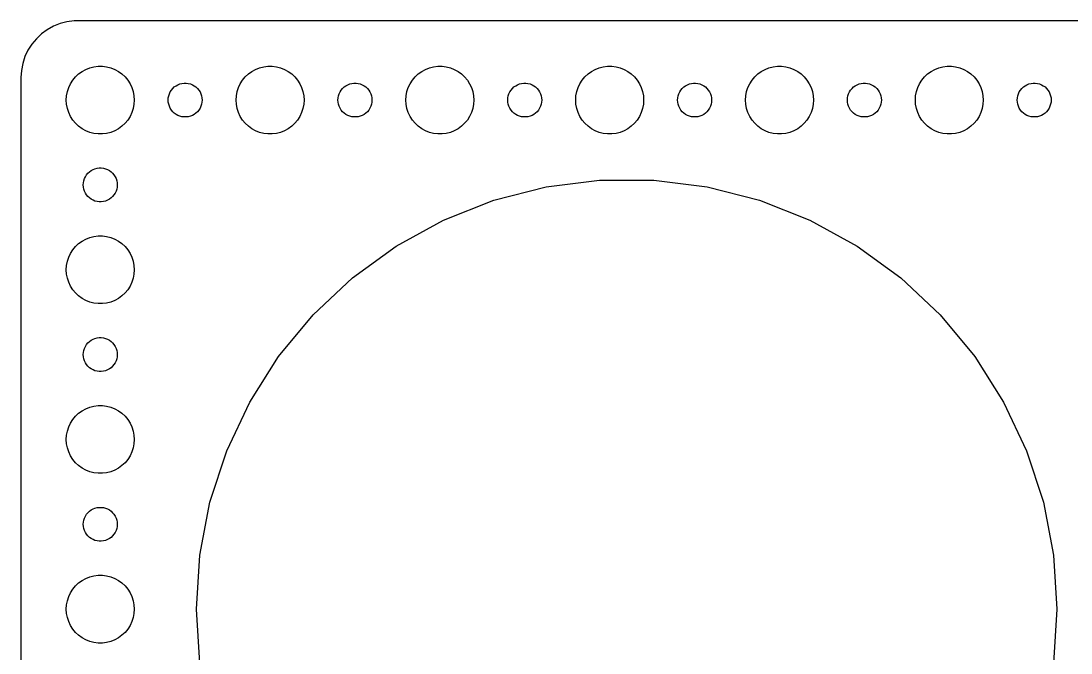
# Model space of a CAD drawing. Header units: metres. Extents: x -134 to 134, y -52 to 52.
# Drawn here: x -134.5 to -41.8, y -3.9 to 52 of the extents above; entities that cross this region are included whole.
import ezdxf

# ---------------------------------------------------------------- set-up
doc = ezdxf.new("R2010")
doc.units = ezdxf.units.M

msp = doc.modelspace()

# ---------------------------------------------------------------- linework, layer by layer
for p, q in [((-129.814, 51.9901), (-130.437, 51.9114)), ((129.814, 51.9901), (-129.814, 51.9901)), ((-132.179, 51.2216), (-132.687, 50.8526)), ((-131.629, 51.5241), (-132.179, 51.2216)), ((-131.045, 51.7553), (-131.629, 51.5241)), ((-130.437, 51.9114), (-131.045, 51.7553)), ((-133.145, 50.4227), (-133.545, 49.9389)), ((-132.687, 50.8526), (-133.145, 50.4227)), ((-133.882, 49.4088), (-134.149, 48.8406)), ((-133.545, 49.9389), (-133.882, 49.4088)), ((-134.343, 48.2434), (-134.461, 47.6267)), ((-134.149, 48.8406), (-134.343, 48.2434)), ((-134.461, 47.6267), (-134.5, 47)), ((-129.687, 47.0536), (-129.412, 47.3115)), ((-129.412, 47.3115), (-129.107, 47.533)), ((-129.107, 47.533), (-128.777, 47.7145)), ((-128.777, 47.7145), (-128.427, 47.8532)), ((-128.427, 47.8532), (-128.062, 47.9469)), ((-128.062, 47.9469), (-127.688, 47.9941)), ((-127.688, 47.9941), (-127.312, 47.9941)), ((-127.312, 47.9941), (-126.938, 47.9469)), ((-126.938, 47.9469), (-126.573, 47.8532)), ((-126.573, 47.8532), (-126.223, 47.7145)), ((-126.223, 47.7145), (-125.893, 47.533)), ((-125.893, 47.533), (-125.588, 47.3115)), ((-125.588, 47.3115), (-125.313, 47.0536)), ((-114.687, 47.0536), (-114.412, 47.3115)), ((-114.412, 47.3115), (-114.107, 47.533)), ((-114.107, 47.533), (-113.777, 47.7145)), ((-113.777, 47.7145), (-113.427, 47.8532)), ((-113.427, 47.8532), (-113.062, 47.9469)), ((-113.062, 47.9469), (-112.688, 47.9941)), ((-112.688, 47.9941), (-112.312, 47.9941)), ((-112.312, 47.9941), (-111.938, 47.9469)), ((-111.938, 47.9469), (-111.573, 47.8532)), ((-111.573, 47.8532), (-111.223, 47.7145)), ((-111.223, 47.7145), (-110.893, 47.533)), ((-110.893, 47.533), (-110.588, 47.3115)), ((-110.588, 47.3115), (-110.313, 47.0536)), ((-99.6869, 47.0536), (-99.4123, 47.3115)), ((-99.4123, 47.3115), (-99.1075, 47.533)), ((-99.1075, 47.533), (-98.7773, 47.7145)), ((-98.7773, 47.7145), (-98.427, 47.8532)), ((-98.427, 47.8532), (-98.0621, 47.9469)), ((-98.0621, 47.9469), (-97.6884, 47.9941)), ((-97.6884, 47.9941), (-97.3116, 47.9941)), ((-97.3116, 47.9941), (-96.9379, 47.9469)), ((-96.9379, 47.9469), (-96.573, 47.8532)), ((-96.573, 47.8532), (-96.2227, 47.7145)), ((-96.2227, 47.7145), (-95.8925, 47.533)), ((-95.8925, 47.533), (-95.5877, 47.3115)), ((-95.5877, 47.3115), (-95.3131, 47.0536)), ((-84.6869, 47.0536), (-84.4123, 47.3115)), ((-84.4123, 47.3115), (-84.1075, 47.533)), ((-84.1075, 47.533), (-83.7773, 47.7145)), ((-83.7773, 47.7145), (-83.427, 47.8532)), ((-83.427, 47.8532), (-83.0621, 47.9469)), ((-83.0621, 47.9469), (-82.6884, 47.9941)), ((-82.6884, 47.9941), (-82.3116, 47.9941)), ((-82.3116, 47.9941), (-81.9379, 47.9469)), ((-81.9379, 47.9469), (-81.573, 47.8532)), ((-81.573, 47.8532), (-81.2227, 47.7145)), ((-81.2227, 47.7145), (-80.8925, 47.533)), ((-80.8925, 47.533), (-80.5877, 47.3115)), ((-80.5877, 47.3115), (-80.3131, 47.0536)), ((-69.6869, 47.0536), (-69.4123, 47.3115)), ((-69.4123, 47.3115), (-69.1075, 47.533)), ((-69.1075, 47.533), (-68.7773, 47.7145)), ((-68.7773, 47.7145), (-68.427, 47.8532)), ((-68.427, 47.8532), (-68.0621, 47.9469)), ((-68.0621, 47.9469), (-67.6884, 47.9941)), ((-67.6884, 47.9941), (-67.3116, 47.9941)), ((-67.3116, 47.9941), (-66.9379, 47.9469)), ((-66.9379, 47.9469), (-66.573, 47.8532)), ((-66.573, 47.8532), (-66.2227, 47.7145)), ((-66.2227, 47.7145), (-65.8925, 47.533)), ((-65.8925, 47.533), (-65.5877, 47.3115)), ((-65.5877, 47.3115), (-65.3131, 47.0536)), ((-54.6869, 47.0536), (-54.4123, 47.3115)), ((-54.4123, 47.3115), (-54.1075, 47.533)), ((-54.1075, 47.533), (-53.7773, 47.7145)), ((-53.7773, 47.7145), (-53.427, 47.8532)), ((-53.427, 47.8532), (-53.0621, 47.9469)), ((-53.0621, 47.9469), (-52.6884, 47.9941)), ((-52.6884, 47.9941), (-52.3116, 47.9941)), ((-52.3116, 47.9941), (-51.9379, 47.9469)), ((-51.9379, 47.9469), (-51.5729, 47.8532)), ((-51.5729, 47.8532), (-51.2227, 47.7145)), ((-51.2227, 47.7145), (-50.8925, 47.533)), ((-50.8925, 47.533), (-50.5877, 47.3115)), ((-50.5877, 47.3115), (-50.3131, 47.0536)), ((-134.5, 47), (-134.5, -47)), ((-130.289, 46.1044), (-130.129, 46.4453)), ((-130.129, 46.4453), (-129.927, 46.7634)), ((-129.927, 46.7634), (-129.687, 47.0536)), ((-125.313, 47.0536), (-125.073, 46.7634)), ((-125.073, 46.7634), (-124.871, 46.4453)), ((-124.871, 46.4453), (-124.711, 46.1044)), ((-120.639, 46.3572), (-120.464, 46.4266)), ((-120.464, 46.4266), (-120.281, 46.4734)), ((-120.281, 46.4734), (-120.094, 46.497)), ((-120.094, 46.497), (-119.906, 46.497)), ((-119.906, 46.497), (-119.719, 46.4734)), ((-119.719, 46.4734), (-119.536, 46.4266)), ((-119.536, 46.4266), (-119.361, 46.3572)), ((-115.289, 46.1044), (-115.129, 46.4453)), ((-115.129, 46.4453), (-114.927, 46.7634)), ((-114.927, 46.7634), (-114.687, 47.0536)), ((-110.313, 47.0536), (-110.073, 46.7634)), ((-110.073, 46.7634), (-109.871, 46.4453)), ((-109.871, 46.4453), (-109.711, 46.1044)), ((-105.639, 46.3572), (-105.464, 46.4266)), ((-105.464, 46.4266), (-105.281, 46.4734)), ((-105.281, 46.4734), (-105.094, 46.497)), ((-105.094, 46.497), (-104.906, 46.497)), ((-104.906, 46.497), (-104.719, 46.4734)), ((-104.719, 46.4734), (-104.536, 46.4266)), ((-104.536, 46.4266), (-104.361, 46.3572)), ((-100.289, 46.1044), (-100.129, 46.4453)), ((-100.129, 46.4453), (-99.927, 46.7634)), ((-99.927, 46.7634), (-99.6869, 47.0536)), ((-95.3131, 47.0536), (-95.073, 46.7634)), ((-95.073, 46.7634), (-94.8711, 46.4453)), ((-94.8711, 46.4453), (-94.7107, 46.1044)), ((-90.6387, 46.3572), (-90.4635, 46.4266)), ((-90.4635, 46.4266), (-90.2811, 46.4734)), ((-90.2811, 46.4734), (-90.0942, 46.497)), ((-90.0942, 46.497), (-89.9058, 46.497)), ((-89.9058, 46.497), (-89.7189, 46.4734)), ((-89.7189, 46.4734), (-89.5365, 46.4266)), ((-89.5365, 46.4266), (-89.3613, 46.3572)), ((-85.2893, 46.1044), (-85.1289, 46.4453)), ((-85.1289, 46.4453), (-84.927, 46.7634)), ((-84.927, 46.7634), (-84.6869, 47.0536)), ((-80.3131, 47.0536), (-80.073, 46.7634)), ((-80.073, 46.7634), (-79.8711, 46.4453)), ((-79.8711, 46.4453), (-79.7107, 46.1044)), ((-75.6387, 46.3572), (-75.4635, 46.4266)), ((-75.4635, 46.4266), (-75.2811, 46.4734)), ((-75.2811, 46.4734), (-75.0942, 46.497)), ((-75.0942, 46.497), (-74.9058, 46.497)), ((-74.9058, 46.497), (-74.7189, 46.4734)), ((-74.7189, 46.4734), (-74.5365, 46.4266)), ((-74.5365, 46.4266), (-74.3613, 46.3572)), ((-70.2893, 46.1044), (-70.1289, 46.4453)), ((-70.1289, 46.4453), (-69.927, 46.7634)), ((-69.927, 46.7634), (-69.6869, 47.0536)), ((-65.3131, 47.0536), (-65.073, 46.7634)), ((-65.073, 46.7634), (-64.8711, 46.4453)), ((-64.8711, 46.4453), (-64.7107, 46.1044)), ((-60.6387, 46.3572), (-60.4635, 46.4266)), ((-60.4635, 46.4266), (-60.2811, 46.4734)), ((-60.2811, 46.4734), (-60.0942, 46.497)), ((-60.0942, 46.497), (-59.9058, 46.497)), ((-59.9058, 46.497), (-59.7189, 46.4734)), ((-59.7189, 46.4734), (-59.5365, 46.4266)), ((-59.5365, 46.4266), (-59.3613, 46.3572)), ((-55.2893, 46.1044), (-55.1289, 46.4453)), ((-55.1289, 46.4453), (-54.927, 46.7634)), ((-54.927, 46.7634), (-54.6869, 47.0536)), ((-50.3131, 47.0536), (-50.0729, 46.7634)), ((-50.0729, 46.7634), (-49.8711, 46.4453)), ((-49.8711, 46.4453), (-49.7107, 46.1044)), ((-45.6387, 46.3572), (-45.4635, 46.4266)), ((-45.4635, 46.4266), (-45.2811, 46.4734)), ((-45.2811, 46.4734), (-45.0942, 46.497)), ((-45.0942, 46.497), (-44.9058, 46.497)), ((-44.9058, 46.497), (-44.7189, 46.4734)), ((-44.7189, 46.4734), (-44.5365, 46.4266)), ((-44.5365, 46.4266), (-44.3613, 46.3572)), ((-130.476, 45.376), (-130.406, 45.7461)), ((-130.406, 45.7461), (-130.289, 46.1044)), ((-124.711, 46.1044), (-124.594, 45.7461)), ((-124.594, 45.7461), (-124.524, 45.376)), ((-121.453, 45.373), (-121.395, 45.5522)), ((-121.395, 45.5522), (-121.314, 45.7226)), ((-121.314, 45.7226), (-121.214, 45.8817)), ((-121.214, 45.8817), (-121.093, 46.0268)), ((-121.093, 46.0268), (-120.956, 46.1558)), ((-120.956, 46.1558), (-120.804, 46.2665)), ((-120.804, 46.2665), (-120.639, 46.3572)), ((-119.361, 46.3572), (-119.196, 46.2665)), ((-119.196, 46.2665), (-119.044, 46.1558)), ((-119.044, 46.1558), (-118.907, 46.0268)), ((-118.907, 46.0268), (-118.786, 45.8817)), ((-118.786, 45.8817), (-118.686, 45.7226)), ((-118.686, 45.7226), (-118.605, 45.5522)), ((-118.605, 45.5522), (-118.547, 45.373)), ((-115.476, 45.376), (-115.406, 45.7461)), ((-115.406, 45.7461), (-115.289, 46.1044)), ((-109.711, 46.1044), (-109.594, 45.7461)), ((-109.594, 45.7461), (-109.524, 45.376)), ((-106.453, 45.373), (-106.395, 45.5522)), ((-106.395, 45.5522), (-106.314, 45.7226)), ((-106.314, 45.7226), (-106.214, 45.8817)), ((-106.214, 45.8817), (-106.093, 46.0268)), ((-106.093, 46.0268), (-105.956, 46.1558)), ((-105.956, 46.1558), (-105.804, 46.2665)), ((-105.804, 46.2665), (-105.639, 46.3572)), ((-104.361, 46.3572), (-104.196, 46.2665)), ((-104.196, 46.2665), (-104.044, 46.1558)), ((-104.044, 46.1558), (-103.907, 46.0268)), ((-103.907, 46.0268), (-103.786, 45.8817)), ((-103.786, 45.8817), (-103.686, 45.7226)), ((-103.686, 45.7226), (-103.605, 45.5522)), ((-103.605, 45.5522), (-103.547, 45.373)), ((-100.476, 45.376), (-100.406, 45.7461)), ((-100.406, 45.7461), (-100.289, 46.1044)), ((-94.7107, 46.1044), (-94.5943, 45.7461)), ((-94.5943, 45.7461), (-94.5237, 45.376)), ((-91.4529, 45.373), (-91.3947, 45.5522)), ((-91.3947, 45.5522), (-91.3145, 45.7226)), ((-91.3145, 45.7226), (-91.2135, 45.8817)), ((-91.2135, 45.8817), (-91.0934, 46.0268)), ((-91.0934, 46.0268), (-90.9561, 46.1558)), ((-90.9561, 46.1558), (-90.8037, 46.2665)), ((-90.8037, 46.2665), (-90.6387, 46.3572)), ((-89.3613, 46.3572), (-89.1963, 46.2665)), ((-89.1963, 46.2665), (-89.0439, 46.1558)), ((-89.0439, 46.1558), (-88.9065, 46.0268)), ((-88.9065, 46.0268), (-88.7865, 45.8817)), ((-88.7865, 45.8817), (-88.6855, 45.7226)), ((-88.6855, 45.7226), (-88.6053, 45.5522)), ((-88.6053, 45.5522), (-88.5471, 45.373)), ((-85.4763, 45.376), (-85.4057, 45.7461)), ((-85.4057, 45.7461), (-85.2893, 46.1044)), ((-79.7107, 46.1044), (-79.5943, 45.7461)), ((-79.5943, 45.7461), (-79.5237, 45.376)), ((-76.4529, 45.373), (-76.3947, 45.5522)), ((-76.3947, 45.5522), (-76.3145, 45.7226)), ((-76.3145, 45.7226), (-76.2135, 45.8817)), ((-76.2135, 45.8817), (-76.0934, 46.0268)), ((-76.0934, 46.0268), (-75.9561, 46.1558)), ((-75.9561, 46.1558), (-75.8037, 46.2665)), ((-75.8037, 46.2665), (-75.6387, 46.3572)), ((-74.3613, 46.3572), (-74.1963, 46.2665)), ((-74.1963, 46.2665), (-74.0439, 46.1558)), ((-74.0439, 46.1558), (-73.9065, 46.0268)), ((-73.9065, 46.0268), (-73.7865, 45.8817)), ((-73.7865, 45.8817), (-73.6855, 45.7226)), ((-73.6855, 45.7226), (-73.6053, 45.5522)), ((-73.6053, 45.5522), (-73.5471, 45.373)), ((-70.4763, 45.376), (-70.4057, 45.7461)), ((-70.4057, 45.7461), (-70.2893, 46.1044)), ((-64.7107, 46.1044), (-64.5943, 45.7461)), ((-64.5943, 45.7461), (-64.5237, 45.376)), ((-61.4529, 45.373), (-61.3947, 45.5522)), ((-61.3947, 45.5522), (-61.3145, 45.7226)), ((-61.3145, 45.7226), (-61.2135, 45.8817)), ((-61.2135, 45.8817), (-61.0934, 46.0268)), ((-61.0934, 46.0268), (-60.9561, 46.1558)), ((-60.9561, 46.1558), (-60.8037, 46.2665)), ((-60.8037, 46.2665), (-60.6387, 46.3572)), ((-59.3613, 46.3572), (-59.1963, 46.2665)), ((-59.1963, 46.2665), (-59.0439, 46.1558)), ((-59.0439, 46.1558), (-58.9065, 46.0268)), ((-58.9065, 46.0268), (-58.7865, 45.8817)), ((-58.7865, 45.8817), (-58.6855, 45.7226)), ((-58.6855, 45.7226), (-58.6053, 45.5522)), ((-58.6053, 45.5522), (-58.5471, 45.373)), ((-55.4763, 45.376), (-55.4057, 45.7461)), ((-55.4057, 45.7461), (-55.2893, 46.1044)), ((-49.7107, 46.1044), (-49.5942, 45.7461)), ((-49.5942, 45.7461), (-49.5237, 45.376)), ((-46.4529, 45.373), (-46.3947, 45.5522)), ((-46.3947, 45.5522), (-46.3145, 45.7226)), ((-46.3145, 45.7226), (-46.2135, 45.8817)), ((-46.2135, 45.8817), (-46.0934, 46.0268)), ((-46.0934, 46.0268), (-45.9561, 46.1558)), ((-45.9561, 46.1558), (-45.8037, 46.2665)), ((-45.8037, 46.2665), (-45.6387, 46.3572)), ((-44.3613, 46.3572), (-44.1963, 46.2665)), ((-44.1963, 46.2665), (-44.0439, 46.1558)), ((-44.0439, 46.1558), (-43.9065, 46.0268)), ((-43.9065, 46.0268), (-43.7865, 45.8817)), ((-43.7865, 45.8817), (-43.6855, 45.7226)), ((-43.6855, 45.7226), (-43.6053, 45.5522)), ((-43.6053, 45.5522), (-43.5471, 45.373)), ((-130.5, 45), (-130.476, 45.376)), ((-130.476, 44.624), (-130.5, 45)), ((-130.406, 44.2539), (-130.476, 44.624)), ((-124.524, 44.624), (-124.594, 44.2539)), ((-124.524, 45.376), (-124.5, 45)), ((-124.5, 45), (-124.524, 44.624)), ((-121.5, 45), (-121.488, 45.188)), ((-121.488, 44.812), (-121.5, 45)), ((-121.488, 45.188), (-121.453, 45.373)), ((-121.453, 44.627), (-121.488, 44.812)), ((-121.395, 44.4478), (-121.453, 44.627)), ((-118.547, 44.627), (-118.605, 44.4478)), ((-118.547, 45.373), (-118.512, 45.188)), ((-118.512, 44.812), (-118.547, 44.627)), ((-118.512, 45.188), (-118.5, 45)), ((-118.5, 45), (-118.512, 44.812)), ((-115.5, 45), (-115.476, 45.376)), ((-115.476, 44.624), (-115.5, 45)), ((-115.406, 44.2539), (-115.476, 44.624)), ((-109.524, 44.624), (-109.594, 44.2539)), ((-109.524, 45.376), (-109.5, 45)), ((-109.5, 45), (-109.524, 44.624)), ((-106.5, 45), (-106.488, 45.188)), ((-106.488, 44.812), (-106.5, 45)), ((-106.488, 45.188), (-106.453, 45.373)), ((-106.453, 44.627), (-106.488, 44.812)), ((-106.395, 44.4478), (-106.453, 44.627)), ((-103.547, 44.627), (-103.605, 44.4478)), ((-103.547, 45.373), (-103.512, 45.188)), ((-103.512, 44.812), (-103.547, 44.627)), ((-103.512, 45.188), (-103.5, 45)), ((-103.5, 45), (-103.512, 44.812)), ((-100.5, 45), (-100.476, 45.376)), ((-100.476, 44.624), (-100.5, 45)), ((-100.406, 44.2539), (-100.476, 44.624)), ((-94.5237, 44.624), (-94.5943, 44.2539)), ((-94.5237, 45.376), (-94.5, 45)), ((-94.5, 45), (-94.5237, 44.624)), ((-91.5, 45), (-91.4882, 45.188)), ((-91.4882, 44.812), (-91.5, 45)), ((-91.4882, 45.188), (-91.4529, 45.373)), ((-91.4529, 44.627), (-91.4882, 44.812)), ((-91.3947, 44.4478), (-91.4529, 44.627)), ((-88.5471, 44.627), (-88.6053, 44.4478)), ((-88.5471, 45.373), (-88.5118, 45.188)), ((-88.5118, 44.812), (-88.5471, 44.627)), ((-88.5118, 45.188), (-88.5, 45)), ((-88.5, 45), (-88.5118, 44.812)), ((-85.5, 45), (-85.4763, 45.376)), ((-85.4763, 44.624), (-85.5, 45)), ((-85.4057, 44.2539), (-85.4763, 44.624)), ((-79.5237, 44.624), (-79.5943, 44.2539)), ((-79.5237, 45.376), (-79.5, 45)), ((-79.5, 45), (-79.5237, 44.624)), ((-76.5, 45), (-76.4882, 45.188)), ((-76.4882, 44.812), (-76.5, 45)), ((-76.4882, 45.188), (-76.4529, 45.373)), ((-76.4529, 44.627), (-76.4882, 44.812)), ((-76.3947, 44.4478), (-76.4529, 44.627)), ((-73.5471, 44.627), (-73.6053, 44.4478)), ((-73.5471, 45.373), (-73.5118, 45.188)), ((-73.5118, 44.812), (-73.5471, 44.627)), ((-73.5118, 45.188), (-73.5, 45)), ((-73.5, 45), (-73.5118, 44.812)), ((-70.5, 45), (-70.4763, 45.376)), ((-70.4763, 44.624), (-70.5, 45)), ((-70.4057, 44.2539), (-70.4763, 44.624)), ((-64.5237, 44.624), (-64.5943, 44.2539)), ((-64.5237, 45.376), (-64.5, 45)), ((-64.5, 45), (-64.5237, 44.624)), ((-61.5, 45), (-61.4882, 45.188)), ((-61.4882, 44.812), (-61.5, 45)), ((-61.4882, 45.188), (-61.4529, 45.373)), ((-61.4529, 44.627), (-61.4882, 44.812)), ((-61.3947, 44.4478), (-61.4529, 44.627)), ((-58.5471, 44.627), (-58.6053, 44.4478)), ((-58.5471, 45.373), (-58.5118, 45.188)), ((-58.5118, 44.812), (-58.5471, 44.627)), ((-58.5118, 45.188), (-58.5, 45)), ((-58.5, 45), (-58.5118, 44.812)), ((-55.5, 45), (-55.4763, 45.376)), ((-55.4763, 44.624), (-55.5, 45)), ((-55.4057, 44.2539), (-55.4763, 44.624)), ((-49.5237, 44.624), (-49.5942, 44.2539)), ((-49.5237, 45.376), (-49.5, 45)), ((-49.5, 45), (-49.5237, 44.624)), ((-46.5, 45), (-46.4882, 45.188)), ((-46.4882, 44.812), (-46.5, 45)), ((-46.4882, 45.188), (-46.4529, 45.373)), ((-46.4529, 44.627), (-46.4882, 44.812)), ((-46.3947, 44.4478), (-46.4529, 44.627)), ((-43.5471, 44.627), (-43.6053, 44.4478)), ((-43.5471, 45.373), (-43.5118, 45.188)), ((-43.5118, 44.812), (-43.5471, 44.627)), ((-43.5118, 45.188), (-43.5, 45)), ((-43.5, 45), (-43.5118, 44.812)), ((-130.289, 43.8956), (-130.406, 44.2539)), ((-130.129, 43.5547), (-130.289, 43.8956)), ((-124.711, 43.8956), (-124.871, 43.5547)), ((-124.594, 44.2539), (-124.711, 43.8956)), ((-121.314, 44.2774), (-121.395, 44.4478)), ((-121.214, 44.1183), (-121.314, 44.2774)), ((-121.093, 43.9732), (-121.214, 44.1183)), ((-120.956, 43.8442), (-121.093, 43.9732)), ((-120.804, 43.7335), (-120.956, 43.8442)), ((-120.639, 43.6428), (-120.804, 43.7335)), ((-120.464, 43.5734), (-120.639, 43.6428)), ((-119.361, 43.6428), (-119.536, 43.5734)), ((-119.196, 43.7335), (-119.361, 43.6428)), ((-119.044, 43.8442), (-119.196, 43.7335)), ((-118.907, 43.9732), (-119.044, 43.8442)), ((-118.786, 44.1183), (-118.907, 43.9732)), ((-118.686, 44.2774), (-118.786, 44.1183)), ((-118.605, 44.4478), (-118.686, 44.2774)), ((-115.289, 43.8956), (-115.406, 44.2539)), ((-115.129, 43.5547), (-115.289, 43.8956)), ((-109.711, 43.8956), (-109.871, 43.5547)), ((-109.594, 44.2539), (-109.711, 43.8956)), ((-106.314, 44.2774), (-106.395, 44.4478)), ((-106.214, 44.1183), (-106.314, 44.2774)), ((-106.093, 43.9732), (-106.214, 44.1183)), ((-105.956, 43.8442), (-106.093, 43.9732)), ((-105.804, 43.7335), (-105.956, 43.8442)), ((-105.639, 43.6428), (-105.804, 43.7335)), ((-105.464, 43.5734), (-105.639, 43.6428)), ((-104.361, 43.6428), (-104.536, 43.5734)), ((-104.196, 43.7335), (-104.361, 43.6428)), ((-104.044, 43.8442), (-104.196, 43.7335)), ((-103.907, 43.9732), (-104.044, 43.8442)), ((-103.786, 44.1183), (-103.907, 43.9732)), ((-103.686, 44.2774), (-103.786, 44.1183)), ((-103.605, 44.4478), (-103.686, 44.2774)), ((-100.289, 43.8956), (-100.406, 44.2539)), ((-100.129, 43.5547), (-100.289, 43.8956)), ((-94.7107, 43.8956), (-94.8711, 43.5547)), ((-94.5943, 44.2539), (-94.7107, 43.8956)), ((-91.3145, 44.2774), (-91.3947, 44.4478)), ((-91.2135, 44.1183), (-91.3145, 44.2774)), ((-91.0934, 43.9732), (-91.2135, 44.1183)), ((-90.9561, 43.8442), (-91.0934, 43.9732)), ((-90.8037, 43.7335), (-90.9561, 43.8442)), ((-90.6387, 43.6428), (-90.8037, 43.7335)), ((-90.4635, 43.5734), (-90.6387, 43.6428)), ((-89.3613, 43.6428), (-89.5365, 43.5734)), ((-89.1963, 43.7335), (-89.3613, 43.6428)), ((-89.0439, 43.8442), (-89.1963, 43.7335)), ((-88.9065, 43.9732), (-89.0439, 43.8442)), ((-88.7865, 44.1183), (-88.9065, 43.9732)), ((-88.6855, 44.2774), (-88.7865, 44.1183)), ((-88.6053, 44.4478), (-88.6855, 44.2774)), ((-85.2893, 43.8956), (-85.4057, 44.2539)), ((-85.1289, 43.5547), (-85.2893, 43.8956)), ((-79.7107, 43.8956), (-79.8711, 43.5547)), ((-79.5943, 44.2539), (-79.7107, 43.8956)), ((-76.3145, 44.2774), (-76.3947, 44.4478)), ((-76.2135, 44.1183), (-76.3145, 44.2774)), ((-76.0934, 43.9732), (-76.2135, 44.1183)), ((-75.9561, 43.8442), (-76.0934, 43.9732)), ((-75.8037, 43.7335), (-75.9561, 43.8442)), ((-75.6387, 43.6428), (-75.8037, 43.7335)), ((-75.4635, 43.5734), (-75.6387, 43.6428)), ((-74.3613, 43.6428), (-74.5365, 43.5734)), ((-74.1963, 43.7335), (-74.3613, 43.6428)), ((-74.0439, 43.8442), (-74.1963, 43.7335)), ((-73.9065, 43.9732), (-74.0439, 43.8442)), ((-73.7865, 44.1183), (-73.9065, 43.9732)), ((-73.6855, 44.2774), (-73.7865, 44.1183)), ((-73.6053, 44.4478), (-73.6855, 44.2774)), ((-70.2893, 43.8956), (-70.4057, 44.2539)), ((-70.1289, 43.5547), (-70.2893, 43.8956)), ((-64.7107, 43.8956), (-64.8711, 43.5547)), ((-64.5943, 44.2539), (-64.7107, 43.8956)), ((-61.3145, 44.2774), (-61.3947, 44.4478)), ((-61.2135, 44.1183), (-61.3145, 44.2774)), ((-61.0934, 43.9732), (-61.2135, 44.1183)), ((-60.9561, 43.8442), (-61.0934, 43.9732)), ((-60.8037, 43.7335), (-60.9561, 43.8442)), ((-60.6387, 43.6428), (-60.8037, 43.7335)), ((-60.4635, 43.5734), (-60.6387, 43.6428)), ((-59.3613, 43.6428), (-59.5365, 43.5734)), ((-59.1963, 43.7335), (-59.3613, 43.6428)), ((-59.0439, 43.8442), (-59.1963, 43.7335)), ((-58.9065, 43.9732), (-59.0439, 43.8442)), ((-58.7865, 44.1183), (-58.9065, 43.9732)), ((-58.6855, 44.2774), (-58.7865, 44.1183)), ((-58.6053, 44.4478), (-58.6855, 44.2774)), ((-55.2893, 43.8956), (-55.4057, 44.2539)), ((-55.1289, 43.5547), (-55.2893, 43.8956)), ((-49.7107, 43.8956), (-49.8711, 43.5547)), ((-49.5942, 44.2539), (-49.7107, 43.8956)), ((-46.3145, 44.2774), (-46.3947, 44.4478)), ((-46.2135, 44.1183), (-46.3145, 44.2774)), ((-46.0934, 43.9732), (-46.2135, 44.1183)), ((-45.9561, 43.8442), (-46.0934, 43.9732)), ((-45.8037, 43.7335), (-45.9561, 43.8442)), ((-45.6387, 43.6428), (-45.8037, 43.7335)), ((-45.4635, 43.5734), (-45.6387, 43.6428)), ((-44.3613, 43.6428), (-44.5365, 43.5734)), ((-44.1963, 43.7335), (-44.3613, 43.6428)), ((-44.0439, 43.8442), (-44.1963, 43.7335)), ((-43.9065, 43.9732), (-44.0439, 43.8442)), ((-43.7865, 44.1183), (-43.9065, 43.9732)), ((-43.6855, 44.2774), (-43.7865, 44.1183)), ((-43.6053, 44.4478), (-43.6855, 44.2774)), ((-129.927, 43.2366), (-130.129, 43.5547)), ((-129.687, 42.9464), (-129.927, 43.2366)), ((-129.412, 42.6885), (-129.687, 42.9464)), ((-129.107, 42.467), (-129.412, 42.6885)), ((-125.588, 42.6885), (-125.893, 42.467)), ((-125.313, 42.9464), (-125.588, 42.6885)), ((-125.073, 43.2366), (-125.313, 42.9464)), ((-124.871, 43.5547), (-125.073, 43.2366)), ((-120.281, 43.5266), (-120.464, 43.5734)), ((-120.094, 43.503), (-120.281, 43.5266)), ((-119.906, 43.503), (-120.094, 43.503)), ((-119.719, 43.5266), (-119.906, 43.503)), ((-119.536, 43.5734), (-119.719, 43.5266)), ((-114.927, 43.2366), (-115.129, 43.5547)), ((-114.687, 42.9464), (-114.927, 43.2366)), ((-114.412, 42.6885), (-114.687, 42.9464)), ((-114.107, 42.467), (-114.412, 42.6885)), ((-110.588, 42.6885), (-110.893, 42.467)), ((-110.313, 42.9464), (-110.588, 42.6885)), ((-110.073, 43.2366), (-110.313, 42.9464)), ((-109.871, 43.5547), (-110.073, 43.2366)), ((-105.281, 43.5266), (-105.464, 43.5734)), ((-105.094, 43.503), (-105.281, 43.5266)), ((-104.906, 43.503), (-105.094, 43.503)), ((-104.719, 43.5266), (-104.906, 43.503)), ((-104.536, 43.5734), (-104.719, 43.5266)), ((-99.927, 43.2366), (-100.129, 43.5547)), ((-99.6869, 42.9464), (-99.927, 43.2366)), ((-99.4123, 42.6885), (-99.6869, 42.9464)), ((-99.1075, 42.467), (-99.4123, 42.6885)), ((-95.5877, 42.6885), (-95.8925, 42.467)), ((-95.3131, 42.9464), (-95.5877, 42.6885)), ((-95.073, 43.2366), (-95.3131, 42.9464)), ((-94.8711, 43.5547), (-95.073, 43.2366)), ((-90.2811, 43.5266), (-90.4635, 43.5734)), ((-90.0942, 43.503), (-90.2811, 43.5266)), ((-89.9058, 43.503), (-90.0942, 43.503)), ((-89.7189, 43.5266), (-89.9058, 43.503)), ((-89.5365, 43.5734), (-89.7189, 43.5266)), ((-84.927, 43.2366), (-85.1289, 43.5547)), ((-84.6869, 42.9464), (-84.927, 43.2366)), ((-84.4123, 42.6885), (-84.6869, 42.9464)), ((-84.1075, 42.467), (-84.4123, 42.6885)), ((-80.5877, 42.6885), (-80.8925, 42.467)), ((-80.3131, 42.9464), (-80.5877, 42.6885)), ((-80.073, 43.2366), (-80.3131, 42.9464)), ((-79.8711, 43.5547), (-80.073, 43.2366)), ((-75.2811, 43.5266), (-75.4635, 43.5734)), ((-75.0942, 43.503), (-75.2811, 43.5266)), ((-74.9058, 43.503), (-75.0942, 43.503)), ((-74.7189, 43.5266), (-74.9058, 43.503)), ((-74.5365, 43.5734), (-74.7189, 43.5266)), ((-69.927, 43.2366), (-70.1289, 43.5547)), ((-69.6869, 42.9464), (-69.927, 43.2366)), ((-69.4123, 42.6885), (-69.6869, 42.9464)), ((-69.1075, 42.467), (-69.4123, 42.6885)), ((-65.5877, 42.6885), (-65.8925, 42.467)), ((-65.3131, 42.9464), (-65.5877, 42.6885)), ((-65.073, 43.2366), (-65.3131, 42.9464)), ((-64.8711, 43.5547), (-65.073, 43.2366)), ((-60.2811, 43.5266), (-60.4635, 43.5734)), ((-60.0942, 43.503), (-60.2811, 43.5266)), ((-59.9058, 43.503), (-60.0942, 43.503)), ((-59.7189, 43.5266), (-59.9058, 43.503)), ((-59.5365, 43.5734), (-59.7189, 43.5266)), ((-54.927, 43.2366), (-55.1289, 43.5547)), ((-54.6869, 42.9464), (-54.927, 43.2366)), ((-54.4123, 42.6885), (-54.6869, 42.9464)), ((-54.1075, 42.467), (-54.4123, 42.6885)), ((-50.5877, 42.6885), (-50.8925, 42.467)), ((-50.3131, 42.9464), (-50.5877, 42.6885)), ((-50.0729, 43.2366), (-50.3131, 42.9464)), ((-49.8711, 43.5547), (-50.0729, 43.2366)), ((-45.2811, 43.5266), (-45.4635, 43.5734)), ((-45.0942, 43.503), (-45.2811, 43.5266)), ((-44.9058, 43.503), (-45.0942, 43.503)), ((-44.7189, 43.5266), (-44.9058, 43.503)), ((-44.5365, 43.5734), (-44.7189, 43.5266)), ((-128.777, 42.2855), (-129.107, 42.467)), ((-128.427, 42.1468), (-128.777, 42.2855)), ((-128.062, 42.0531), (-128.427, 42.1468)), ((-127.688, 42.0059), (-128.062, 42.0531)), ((-127.312, 42.0059), (-127.688, 42.0059)), ((-126.938, 42.0531), (-127.312, 42.0059)), ((-126.573, 42.1468), (-126.938, 42.0531)), ((-126.223, 42.2855), (-126.573, 42.1468)), ((-125.893, 42.467), (-126.223, 42.2855)), ((-113.777, 42.2855), (-114.107, 42.467)), ((-113.427, 42.1468), (-113.777, 42.2855)), ((-113.062, 42.0531), (-113.427, 42.1468)), ((-112.688, 42.0059), (-113.062, 42.0531)), ((-112.312, 42.0059), (-112.688, 42.0059)), ((-111.938, 42.0531), (-112.312, 42.0059)), ((-111.573, 42.1468), (-111.938, 42.0531)), ((-111.223, 42.2855), (-111.573, 42.1468)), ((-110.893, 42.467), (-111.223, 42.2855)), ((-98.7773, 42.2855), (-99.1075, 42.467)), ((-98.427, 42.1468), (-98.7773, 42.2855)), ((-98.0621, 42.0531), (-98.427, 42.1468)), ((-97.6884, 42.0059), (-98.0621, 42.0531)), ((-97.3116, 42.0059), (-97.6884, 42.0059)), ((-96.9379, 42.0531), (-97.3116, 42.0059)), ((-96.573, 42.1468), (-96.9379, 42.0531)), ((-96.2227, 42.2855), (-96.573, 42.1468)), ((-95.8925, 42.467), (-96.2227, 42.2855)), ((-83.7773, 42.2855), (-84.1075, 42.467)), ((-83.427, 42.1468), (-83.7773, 42.2855)), ((-83.0621, 42.0531), (-83.427, 42.1468)), ((-82.6884, 42.0059), (-83.0621, 42.0531)), ((-82.3116, 42.0059), (-82.6884, 42.0059)), ((-81.9379, 42.0531), (-82.3116, 42.0059)), ((-81.573, 42.1468), (-81.9379, 42.0531)), ((-81.2227, 42.2855), (-81.573, 42.1468)), ((-80.8925, 42.467), (-81.2227, 42.2855)), ((-68.7773, 42.2855), (-69.1075, 42.467)), ((-68.427, 42.1468), (-68.7773, 42.2855)), ((-68.0621, 42.0531), (-68.427, 42.1468)), ((-67.6884, 42.0059), (-68.0621, 42.0531)), ((-67.3116, 42.0059), (-67.6884, 42.0059)), ((-66.9379, 42.0531), (-67.3116, 42.0059)), ((-66.573, 42.1468), (-66.9379, 42.0531)), ((-66.2227, 42.2855), (-66.573, 42.1468)), ((-65.8925, 42.467), (-66.2227, 42.2855)), ((-53.7773, 42.2855), (-54.1075, 42.467)), ((-53.427, 42.1468), (-53.7773, 42.2855)), ((-53.0621, 42.0531), (-53.427, 42.1468)), ((-52.6884, 42.0059), (-53.0621, 42.0531)), ((-52.3116, 42.0059), (-52.6884, 42.0059)), ((-51.9379, 42.0531), (-52.3116, 42.0059)), ((-51.5729, 42.1468), (-51.9379, 42.0531)), ((-51.2227, 42.2855), (-51.5729, 42.1468)), ((-50.8925, 42.467), (-51.2227, 42.2855)), ((-127.964, 38.9266), (-127.781, 38.9734)), ((-127.781, 38.9734), (-127.594, 38.997)), ((-127.594, 38.997), (-127.406, 38.997)), ((-127.406, 38.997), (-127.219, 38.9734)), ((-127.219, 38.9734), (-127.036, 38.9266)), ((-128.953, 37.873), (-128.895, 38.0522)), ((-128.895, 38.0522), (-128.814, 38.2226)), ((-128.814, 38.2226), (-128.714, 38.3817)), ((-128.714, 38.3817), (-128.593, 38.5268)), ((-128.593, 38.5268), (-128.456, 38.6558)), ((-128.456, 38.6558), (-128.304, 38.7665)), ((-128.304, 38.7665), (-128.139, 38.8572)), ((-128.139, 38.8572), (-127.964, 38.9266)), ((-127.036, 38.9266), (-126.861, 38.8572)), ((-126.861, 38.8572), (-126.696, 38.7665)), ((-126.696, 38.7665), (-126.544, 38.6558)), ((-126.544, 38.6558), (-126.407, 38.5268)), ((-126.407, 38.5268), (-126.286, 38.3817)), ((-126.286, 38.3817), (-126.186, 38.2226)), ((-126.186, 38.2226), (-126.105, 38.0522)), ((-126.105, 38.0522), (-126.047, 37.873)), ((-129, 37.5), (-128.988, 37.688)), ((-128.988, 37.312), (-129, 37.5)), ((-128.988, 37.688), (-128.953, 37.873)), ((-128.953, 37.127), (-128.988, 37.312)), ((-128.895, 36.9478), (-128.953, 37.127)), ((-126.047, 37.127), (-126.105, 36.9478)), ((-126.047, 37.873), (-126.012, 37.688)), ((-126.012, 37.312), (-126.047, 37.127)), ((-126.012, 37.688), (-126, 37.5)), ((-126, 37.5), (-126.012, 37.312)), ((-92.7426, 36.1401), (-88.1205, 37.3269)), ((-88.1205, 37.3269), (-83.386, 37.925)), ((-83.386, 37.925), (-78.614, 37.925)), ((-78.614, 37.925), (-73.8795, 37.3269)), ((-73.8795, 37.3269), (-69.2574, 36.1401)), ((-128.814, 36.7774), (-128.895, 36.9478)), ((-128.714, 36.6183), (-128.814, 36.7774)), ((-128.593, 36.4732), (-128.714, 36.6183)), ((-128.456, 36.3442), (-128.593, 36.4732)), ((-128.304, 36.2335), (-128.456, 36.3442)), ((-128.139, 36.1428), (-128.304, 36.2335)), ((-126.696, 36.2335), (-126.861, 36.1428)), ((-126.544, 36.3442), (-126.696, 36.2335)), ((-126.407, 36.4732), (-126.544, 36.3442)), ((-126.286, 36.6183), (-126.407, 36.4732)), ((-126.186, 36.7774), (-126.286, 36.6183)), ((-126.105, 36.9478), (-126.186, 36.7774)), ((-127.964, 36.0734), (-128.139, 36.1428)), ((-127.781, 36.0266), (-127.964, 36.0734)), ((-127.594, 36.003), (-127.781, 36.0266)), ((-127.406, 36.003), (-127.594, 36.003)), ((-127.219, 36.0266), (-127.406, 36.003)), ((-127.036, 36.0734), (-127.219, 36.0266)), ((-126.861, 36.1428), (-127.036, 36.0734)), ((-97.1796, 34.3834), (-92.7426, 36.1401)), ((-69.2574, 36.1401), (-64.8204, 34.3834)), ((-101.361, 32.0845), (-97.1796, 34.3834)), ((-64.8204, 34.3834), (-60.6386, 32.0845)), ((-129.412, 32.3115), (-129.107, 32.533)), ((-129.107, 32.533), (-128.777, 32.7145)), ((-128.777, 32.7145), (-128.427, 32.8532)), ((-128.427, 32.8532), (-128.062, 32.9469)), ((-128.062, 32.9469), (-127.688, 32.9941)), ((-127.688, 32.9941), (-127.312, 32.9941)), ((-127.312, 32.9941), (-126.938, 32.9469)), ((-126.938, 32.9469), (-126.573, 32.8532)), ((-126.573, 32.8532), (-126.223, 32.7145)), ((-126.223, 32.7145), (-125.893, 32.533)), ((-125.893, 32.533), (-125.588, 32.3115)), ((-130.129, 31.4453), (-129.927, 31.7634)), ((-129.927, 31.7634), (-129.687, 32.0536)), ((-129.687, 32.0536), (-129.412, 32.3115)), ((-125.588, 32.3115), (-125.313, 32.0536)), ((-125.313, 32.0536), (-125.073, 31.7634)), ((-125.073, 31.7634), (-124.871, 31.4453)), ((-105.222, 29.2795), (-101.361, 32.0845)), ((-60.6386, 32.0845), (-56.7779, 29.2795)), ((-130.476, 30.376), (-130.406, 30.7461)), ((-130.406, 30.7461), (-130.289, 31.1044)), ((-130.289, 31.1044), (-130.129, 31.4453)), ((-124.871, 31.4453), (-124.711, 31.1044)), ((-124.711, 31.1044), (-124.594, 30.7461)), ((-124.594, 30.7461), (-124.524, 30.376)), ((-130.5, 30), (-130.476, 30.376)), ((-130.476, 29.624), (-130.5, 30)), ((-124.524, 30.376), (-124.5, 30)), ((-124.5, 30), (-124.524, 29.624)), ((-130.406, 29.2539), (-130.476, 29.624)), ((-130.289, 28.8956), (-130.406, 29.2539)), ((-130.129, 28.5547), (-130.289, 28.8956)), ((-124.711, 28.8956), (-124.871, 28.5547)), ((-124.594, 29.2539), (-124.711, 28.8956)), ((-124.524, 29.624), (-124.594, 29.2539)), ((-108.701, 26.0128), (-105.222, 29.2795)), ((-56.7779, 29.2795), (-53.2992, 26.0128)), ((-129.927, 28.2366), (-130.129, 28.5547)), ((-129.687, 27.9464), (-129.927, 28.2366)), ((-129.412, 27.6884), (-129.687, 27.9464)), ((-125.313, 27.9464), (-125.588, 27.6884)), ((-125.073, 28.2366), (-125.313, 27.9464)), ((-124.871, 28.5547), (-125.073, 28.2366)), ((-129.107, 27.467), (-129.412, 27.6884)), ((-128.777, 27.2855), (-129.107, 27.467)), ((-128.427, 27.1468), (-128.777, 27.2855)), ((-128.062, 27.0531), (-128.427, 27.1468)), ((-127.688, 27.0059), (-128.062, 27.0531)), ((-127.312, 27.0059), (-127.688, 27.0059)), ((-126.938, 27.0531), (-127.312, 27.0059)), ((-126.573, 27.1468), (-126.938, 27.0531)), ((-126.223, 27.2855), (-126.573, 27.1468)), ((-125.893, 27.467), (-126.223, 27.2855)), ((-125.588, 27.6884), (-125.893, 27.467)), ((-111.743, 22.3358), (-108.701, 26.0128)), ((-53.2992, 26.0128), (-50.2574, 22.3358)), ((-128.895, 23.0522), (-128.814, 23.2226)), ((-128.814, 23.2226), (-128.714, 23.3817)), ((-128.714, 23.3817), (-128.593, 23.5268)), ((-128.593, 23.5268), (-128.456, 23.6558)), ((-128.456, 23.6558), (-128.304, 23.7665)), ((-128.304, 23.7665), (-128.139, 23.8572)), ((-128.139, 23.8572), (-127.964, 23.9266)), ((-127.964, 23.9266), (-127.781, 23.9734)), ((-127.781, 23.9734), (-127.594, 23.997)), ((-127.594, 23.997), (-127.406, 23.997)), ((-127.406, 23.997), (-127.219, 23.9734)), ((-127.219, 23.9734), (-127.036, 23.9266)), ((-127.036, 23.9266), (-126.861, 23.8572)), ((-126.861, 23.8572), (-126.696, 23.7665)), ((-126.696, 23.7665), (-126.544, 23.6558)), ((-126.544, 23.6558), (-126.407, 23.5268)), ((-126.407, 23.5268), (-126.286, 23.3817)), ((-126.286, 23.3817), (-126.186, 23.2226)), ((-126.186, 23.2226), (-126.105, 23.0522)), ((-129, 22.5), (-128.988, 22.688)), ((-128.988, 22.312), (-129, 22.5)), ((-128.988, 22.688), (-128.953, 22.873)), ((-128.953, 22.127), (-128.988, 22.312)), ((-128.953, 22.873), (-128.895, 23.0522)), ((-126.105, 23.0522), (-126.047, 22.873)), ((-126.047, 22.873), (-126.012, 22.688)), ((-126.012, 22.312), (-126.047, 22.127)), ((-126.012, 22.688), (-126, 22.5)), ((-126, 22.5), (-126.012, 22.312)), ((-114.3, 18.3066), (-111.743, 22.3358)), ((-50.2574, 22.3358), (-47.7003, 18.3066)), ((-128.895, 21.9478), (-128.953, 22.127)), ((-128.814, 21.7774), (-128.895, 21.9478)), ((-128.714, 21.6183), (-128.814, 21.7774)), ((-128.593, 21.4732), (-128.714, 21.6183)), ((-128.456, 21.3442), (-128.593, 21.4732)), ((-128.304, 21.2335), (-128.456, 21.3442)), ((-126.544, 21.3442), (-126.696, 21.2335)), ((-126.407, 21.4732), (-126.544, 21.3442)), ((-126.286, 21.6183), (-126.407, 21.4732)), ((-126.186, 21.7774), (-126.286, 21.6183)), ((-126.105, 21.9478), (-126.186, 21.7774)), ((-126.047, 22.127), (-126.105, 21.9478)), ((-128.139, 21.1427), (-128.304, 21.2335)), ((-127.964, 21.0734), (-128.139, 21.1427)), ((-127.781, 21.0266), (-127.964, 21.0734)), ((-127.594, 21.003), (-127.781, 21.0266)), ((-127.406, 21.003), (-127.594, 21.003)), ((-127.219, 21.0266), (-127.406, 21.003)), ((-127.036, 21.0734), (-127.219, 21.0266)), ((-126.861, 21.1427), (-127.036, 21.0734)), ((-126.696, 21.2335), (-126.861, 21.1427)), ((-129.107, 17.533), (-128.777, 17.7145)), ((-128.777, 17.7145), (-128.427, 17.8532)), ((-128.427, 17.8532), (-128.062, 17.9469)), ((-128.062, 17.9469), (-127.688, 17.9941)), ((-127.688, 17.9941), (-127.312, 17.9941)), ((-127.312, 17.9941), (-126.938, 17.9469)), ((-126.938, 17.9469), (-126.573, 17.8532)), ((-126.573, 17.8532), (-126.223, 17.7145)), ((-126.223, 17.7145), (-125.893, 17.533)), ((-116.331, 13.9887), (-114.3, 18.3066)), ((-47.7003, 18.3066), (-45.6685, 13.9887)), ((-130.129, 16.4453), (-129.927, 16.7634)), ((-129.927, 16.7634), (-129.687, 17.0536)), ((-129.687, 17.0536), (-129.412, 17.3115)), ((-129.412, 17.3115), (-129.107, 17.533)), ((-125.893, 17.533), (-125.588, 17.3115)), ((-125.588, 17.3115), (-125.313, 17.0536)), ((-125.313, 17.0536), (-125.073, 16.7634)), ((-125.073, 16.7634), (-124.871, 16.4453)), ((-130.406, 15.7461), (-130.289, 16.1044)), ((-130.289, 16.1044), (-130.129, 16.4453)), ((-124.871, 16.4453), (-124.711, 16.1044)), ((-124.711, 16.1044), (-124.594, 15.7461)), ((-130.5, 15), (-130.476, 15.376)), ((-130.476, 14.624), (-130.5, 15)), ((-130.476, 15.376), (-130.406, 15.7461)), ((-124.594, 15.7461), (-124.524, 15.376)), ((-124.524, 15.376), (-124.5, 15)), ((-124.5, 15), (-124.524, 14.624)), ((-130.406, 14.2539), (-130.476, 14.624)), ((-130.289, 13.8956), (-130.406, 14.2539)), ((-124.594, 14.2539), (-124.711, 13.8956)), ((-124.524, 14.624), (-124.594, 14.2539)), ((-117.806, 9.45021), (-116.331, 13.9887)), ((-45.6685, 13.9887), (-44.1938, 9.45021)), ((-130.129, 13.5547), (-130.289, 13.8956)), ((-129.927, 13.2366), (-130.129, 13.5547)), ((-129.687, 12.9464), (-129.927, 13.2366)), ((-125.073, 13.2366), (-125.313, 12.9464)), ((-124.871, 13.5547), (-125.073, 13.2366)), ((-124.711, 13.8956), (-124.871, 13.5547)), ((-129.412, 12.6884), (-129.687, 12.9464)), ((-129.107, 12.467), (-129.412, 12.6884)), ((-128.777, 12.2855), (-129.107, 12.467)), ((-128.427, 12.1468), (-128.777, 12.2855)), ((-128.062, 12.0531), (-128.427, 12.1468)), ((-126.573, 12.1468), (-126.938, 12.0531)), ((-126.223, 12.2855), (-126.573, 12.1468)), ((-125.893, 12.467), (-126.223, 12.2855)), ((-125.588, 12.6884), (-125.893, 12.467)), ((-125.313, 12.9464), (-125.588, 12.6884)), ((-127.688, 12.0059), (-128.062, 12.0531)), ((-127.312, 12.0059), (-127.688, 12.0059)), ((-126.938, 12.0531), (-127.312, 12.0059)), ((-118.7, 4.76265), (-117.806, 9.45021)), ((-44.1938, 9.45021), (-43.2996, 4.76265)), ((-128.814, 8.22263), (-128.714, 8.38167)), ((-128.714, 8.38167), (-128.593, 8.52681)), ((-128.593, 8.52681), (-128.456, 8.65576)), ((-128.456, 8.65576), (-128.304, 8.76648)), ((-128.304, 8.76648), (-128.139, 8.85724)), ((-128.139, 8.85724), (-127.964, 8.92657)), ((-127.964, 8.92657), (-127.781, 8.97342)), ((-127.781, 8.97342), (-127.594, 8.99704)), ((-127.594, 8.99704), (-127.406, 8.99704)), ((-127.406, 8.99704), (-127.219, 8.97342)), ((-127.219, 8.97342), (-127.036, 8.92657)), ((-127.036, 8.92657), (-126.861, 8.85724)), ((-126.861, 8.85724), (-126.696, 8.76648)), ((-126.696, 8.76648), (-126.544, 8.65576)), ((-126.544, 8.65576), (-126.407, 8.52681)), ((-126.407, 8.52681), (-126.286, 8.38167)), ((-126.286, 8.38167), (-126.186, 8.22263)), ((-129, 7.5), (-128.988, 7.68799)), ((-128.988, 7.312), (-129, 7.5)), ((-128.988, 7.68799), (-128.953, 7.87303)), ((-128.953, 7.87303), (-128.895, 8.05219)), ((-128.895, 8.05219), (-128.814, 8.22263)), ((-126.186, 8.22263), (-126.105, 8.05219)), ((-126.105, 8.05219), (-126.047, 7.87303)), ((-126.047, 7.87303), (-126.012, 7.68799)), ((-126.012, 7.68799), (-126, 7.5)), ((-126, 7.5), (-126.012, 7.312)), ((-128.953, 7.12695), (-128.988, 7.312)), ((-128.895, 6.9478), (-128.953, 7.12695)), ((-128.814, 6.77736), (-128.895, 6.9478)), ((-128.714, 6.61832), (-128.814, 6.77736)), ((-128.593, 6.47318), (-128.714, 6.61832)), ((-126.286, 6.61832), (-126.407, 6.47318)), ((-126.186, 6.77736), (-126.286, 6.61832)), ((-126.105, 6.9478), (-126.186, 6.77736)), ((-126.047, 7.12695), (-126.105, 6.9478)), ((-126.012, 7.312), (-126.047, 7.12695)), ((-128.456, 6.34422), (-128.593, 6.47318)), ((-128.304, 6.23351), (-128.456, 6.34422)), ((-128.139, 6.14275), (-128.304, 6.23351)), ((-127.964, 6.07341), (-128.139, 6.14275)), ((-127.781, 6.02657), (-127.964, 6.07341)), ((-127.594, 6.00294), (-127.781, 6.02657)), ((-127.406, 6.00294), (-127.594, 6.00294)), ((-127.219, 6.02657), (-127.406, 6.00294)), ((-127.036, 6.07341), (-127.219, 6.02657)), ((-126.861, 6.14275), (-127.036, 6.07341)), ((-126.696, 6.23351), (-126.861, 6.14275)), ((-126.544, 6.34422), (-126.696, 6.23351)), ((-126.407, 6.47318), (-126.544, 6.34422)), ((-119, 0), (-118.7, 4.76265)), ((-43.2996, 4.76265), (-43, 0)), ((-128.777, 2.71448), (-128.427, 2.85316)), ((-128.427, 2.85316), (-128.062, 2.94685)), ((-128.062, 2.94685), (-127.688, 2.99408)), ((-127.688, 2.99408), (-127.312, 2.99408)), ((-127.312, 2.99408), (-126.938, 2.94685)), ((-126.938, 2.94685), (-126.573, 2.85316)), ((-126.573, 2.85316), (-126.223, 2.71448)), ((-129.927, 1.76335), (-129.687, 2.05363)), ((-129.687, 2.05363), (-129.412, 2.31154)), ((-129.412, 2.31154), (-129.107, 2.53297)), ((-129.107, 2.53297), (-128.777, 2.71448)), ((-126.223, 2.71448), (-125.893, 2.53297)), ((-125.893, 2.53297), (-125.588, 2.31154)), ((-125.588, 2.31154), (-125.313, 2.05363)), ((-125.313, 2.05363), (-125.073, 1.76335)), ((-130.406, 0.74606), (-130.289, 1.10437)), ((-130.289, 1.10437), (-130.129, 1.44525)), ((-130.129, 1.44525), (-129.927, 1.76335)), ((-125.073, 1.76335), (-124.871, 1.44525)), ((-124.871, 1.44525), (-124.711, 1.10437)), ((-124.711, 1.10437), (-124.594, 0.74606)), ((-130.5, 0), (-130.476, 0.37599)), ((-130.476, -0.37599), (-130.5, 0)), ((-130.476, 0.37599), (-130.406, 0.74606)), ((-124.594, 0.74606), (-124.524, 0.37599)), ((-124.524, 0.37599), (-124.5, 0)), ((-124.5, 0), (-124.524, -0.37599)), ((-118.7, -4.76265), (-119, 0)), ((-43, 0), (-43.2996, -4.76265)), ((-130.406, -0.74606), (-130.476, -0.37599)), ((-130.289, -1.10437), (-130.406, -0.74606)), ((-124.594, -0.74606), (-124.711, -1.10437)), ((-124.524, -0.37599), (-124.594, -0.74606)), ((-130.129, -1.44525), (-130.289, -1.10437)), ((-129.927, -1.76335), (-130.129, -1.44525)), ((-129.687, -2.05363), (-129.927, -1.76335)), ((-125.073, -1.76335), (-125.313, -2.05363)), ((-124.871, -1.44525), (-125.073, -1.76335)), ((-124.711, -1.10437), (-124.871, -1.44525)), ((-129.412, -2.31154), (-129.687, -2.05363)), ((-129.107, -2.53297), (-129.412, -2.31154)), ((-128.777, -2.71448), (-129.107, -2.53297)), ((-128.427, -2.85316), (-128.777, -2.71448)), ((-126.223, -2.71448), (-126.573, -2.85316)), ((-125.893, -2.53297), (-126.223, -2.71448)), ((-125.588, -2.31154), (-125.893, -2.53297)), ((-125.313, -2.05363), (-125.588, -2.31154)), ((-128.062, -2.94685), (-128.427, -2.85316)), ((-127.688, -2.99408), (-128.062, -2.94685)), ((-127.312, -2.99408), (-127.688, -2.99408)), ((-126.938, -2.94685), (-127.312, -2.99408)), ((-126.573, -2.85316), (-126.938, -2.94685))]:
    msp.add_line(p, q)

doc.saveas('drawing.dxf')
